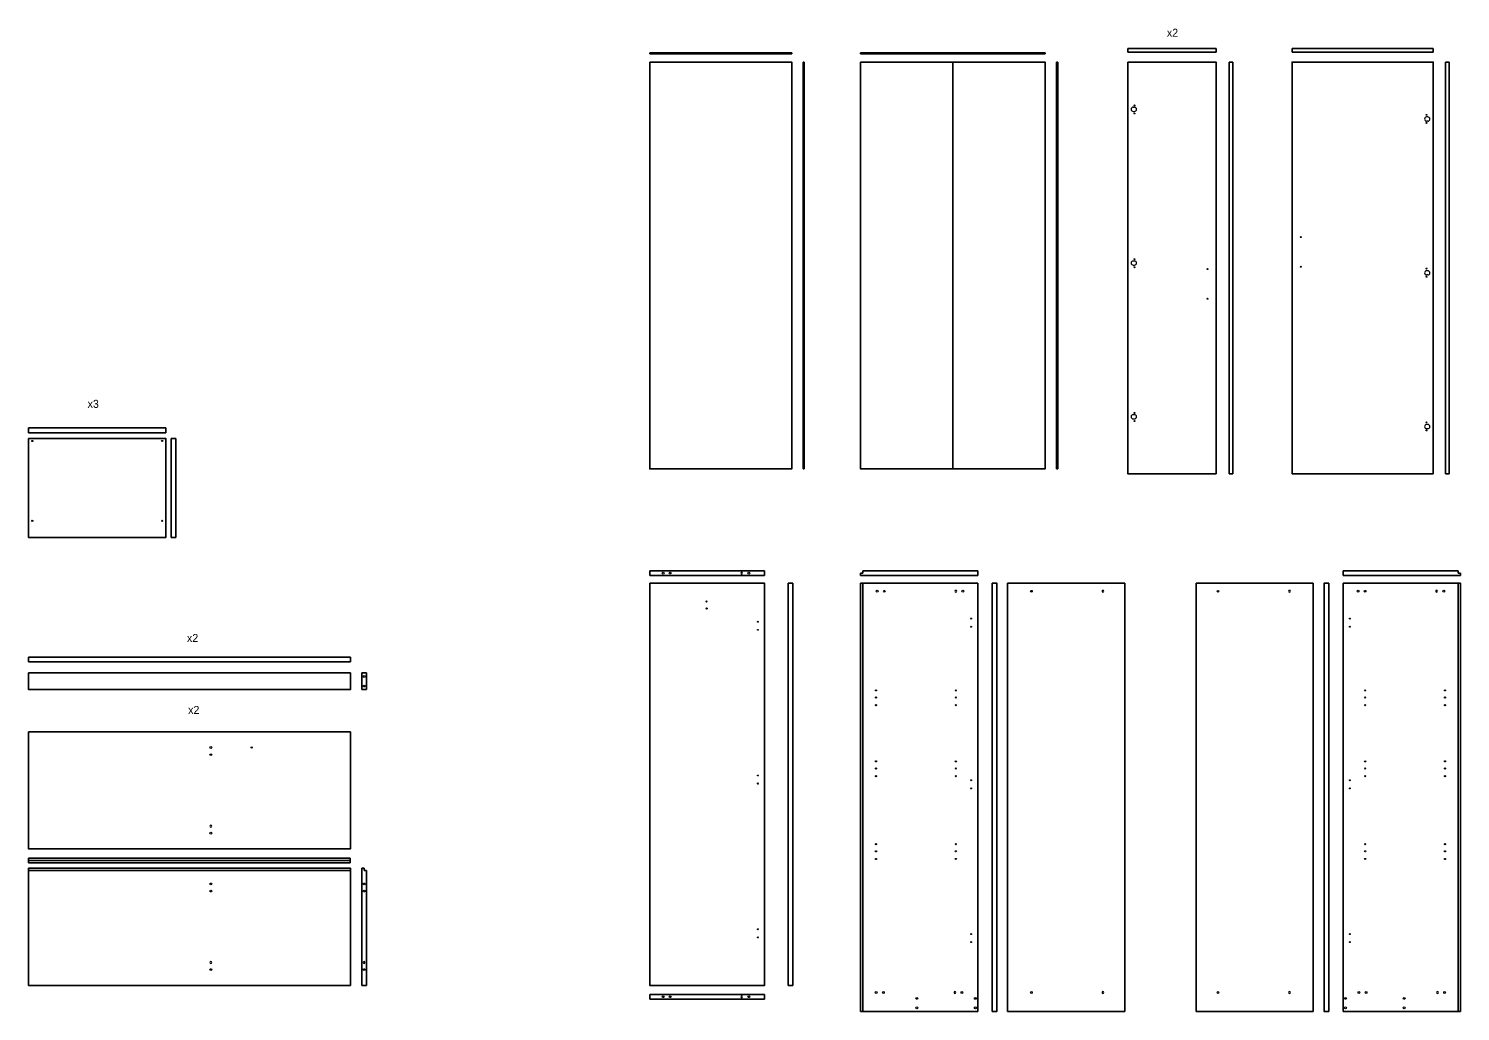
# Model space of a CAD drawing. Header units: inches. Extents: x 3204 to 4944, y -219 to 336.
# Drawn here: x 4339 to 4944, y -79 to 336 of the extents above; entities that cross this region are included whole.
import ezdxf

# ---------------------------------------------------------------- set-up
doc = ezdxf.new("R2010")
doc.units = ezdxf.units.IN
doc.header["$MEASUREMENT"] = 0
for name, color, linetype, lineweight in [('A-WALL-FULL-EXTR', 7, 'Continuous', 35), ('Arredi', 3, 'Continuous', 30), ('quota', 4, 'Continuous', 5)]:
    doc.layers.add(name, color=color, linetype=linetype, lineweight=lineweight)

msp = doc.modelspace()

# ---------------------------------------------------------------- linework, layer by layer
at = {"layer": 'A-WALL-FULL-EXTR'}
for p, q in [((4803.48, 327.93), (4840.78, 327.93)), ((4803.48, 327.93), (4803.48, 326.43)), ((4840.78, 327.93), (4840.78, 326.43)), ((4932.52, 327.93), (4872.92, 327.93)), ((4872.92, 326.43), (4872.92, 327.93)), ((4932.52, 326.43), (4932.52, 327.93)), ((4601.45, 326.13), (4661.45, 326.13)), ((4601.45, 325.63), (4601.45, 326.13)), ((4661.45, 325.63), (4601.45, 325.63)), ((4661.45, 326.13), (4661.45, 325.63)), ((4666.26, 150.2), (4666.26, 322.2)), ((4666.26, 322.2), (4666.76, 322.2)), ((4666.76, 322.2), (4666.76, 150.2)), ((4690.54, 326.13), (4768.54, 326.13)), ((4690.54, 325.63), (4690.54, 326.13)), ((4768.54, 325.63), (4690.54, 325.63)), ((4729.54, 150.2), (4729.54, 322.2)), ((4768.54, 326.13), (4768.54, 325.63)), ((4773.38, 150.2), (4773.38, 322.2)), ((4773.38, 322.2), (4773.88, 322.2)), ((4773.88, 322.2), (4773.88, 150.2)), ((4803.48, 326.43), (4840.78, 326.43)), ((4847.87, 322.2), (4846.37, 322.2)), ((4846.37, 148.2), (4846.37, 322.2)), ((4847.87, 148.2), (4847.87, 322.2)), ((4932.52, 326.43), (4872.92, 326.43)), ((4937.71, 322.2), (4937.71, 148.2)), ((4939.21, 322.2), (4937.71, 322.2)), ((4939.21, 322.2), (4939.21, 148.2)), ((4338.98, 167.53), (4396.98, 167.53)), ((4338.98, 167.53), (4338.98, 165.53)), ((4338.98, 165.53), (4396.98, 165.53)), ((4396.98, 167.53), (4396.98, 165.53)), ((4399.19, 163.05), (4399.19, 121.3)), ((4401.19, 163.05), (4399.19, 163.05)), ((4401.19, 163.05), (4401.19, 121.3)), ((4840.78, 157.2), (4840.78, 155.2)), ((4666.76, 150.2), (4666.26, 150.2)), ((4773.88, 150.2), (4773.38, 150.2)), ((4846.37, 148.2), (4847.87, 148.2)), ((4937.71, 148.2), (4939.21, 148.2)), ((4399.19, 121.3), (4401.19, 121.3)), ((4601.45, 107.19), (4649.95, 107.19)), ((4601.45, 105.19), (4601.45, 107.19)), ((4601.45, 105.19), (4601.45, 106.19)), ((4649.95, 105.19), (4601.45, 105.19)), ((4649.95, 107.19), (4649.95, 105.19)), ((4690.54, 105.19), (4690.54, 106.19)), ((4690.54, 106.19), (4691.54, 106.19)), ((4690.54, 105.19), (4740.04, 105.19)), ((4691.54, 107.19), (4740.04, 107.19)), ((4691.54, 106.19), (4691.54, 107.19)), ((4740.04, 105.19), (4740.04, 107.19)), ((4740.04, 107.19), (4740.04, 107.19)), ((4943.01, 107.19), (4894.51, 107.19)), ((4894.51, 105.19), (4894.51, 107.19)), ((4894.51, 107.19), (4894.51, 107.19)), ((4944.01, 105.19), (4894.51, 105.19)), ((4943.01, 106.19), (4943.01, 107.19)), ((4944.01, 106.19), (4943.01, 106.19)), ((4944.01, 105.19), (4944.01, 106.19)), ((4659.95, 101.92), (4659.95, -68.08)), ((4661.95, 101.92), (4659.95, 101.92)), ((4661.95, 101.92), (4661.95, -68.08)), ((4691.54, 101.92), (4691.54, -79.08)), ((4752.69, -79.08), (4752.69, 101.92)), ((4802.19, 101.92), (4752.69, 101.92)), ((4802.19, -79.08), (4802.19, 101.92)), ((4832.35, -79.08), (4832.35, 101.92)), ((4832.35, 101.92), (4881.85, 101.92)), ((4881.85, -79.08), (4881.85, 101.92)), ((4943.01, 101.92), (4943.01, -79.08)), ((4338.98, 70.7), (4474.98, 70.7)), ((4338.98, 70.7), (4338.98, 68.7)), ((4338.98, 68.7), (4474.98, 68.7)), ((4474.98, 70.7), (4474.98, 68.7)), ((4479.78, 63.96), (4479.78, 56.96)), ((4479.78, 63.96), (4481.78, 63.96)), ((4481.78, 63.96), (4481.78, 56.96)), ((4479.78, 56.96), (4481.78, 56.96)), ((4474.85, -14.27), (4338.98, -14.27)), ((4338.98, -14.27), (4338.98, -15.27)), ((4338.98, -15.27), (4474.85, -15.27)), ((4338.98, -15.27), (4338.98, -16.27)), ((4338.98, -16.27), (4474.85, -16.27)), ((4474.85, -15.27), (4474.85, -14.27)), ((4474.85, -16.27), (4474.85, -15.27)), ((4474.98, -19.58), (4338.98, -19.58)), ((4480.78, -18.58), (4479.78, -18.58)), ((4479.78, -18.58), (4479.78, -68.08)), ((4480.78, -19.58), (4480.78, -18.58)), ((4481.78, -19.58), (4480.78, -19.58)), ((4481.78, -19.58), (4481.78, -68.08)), ((4481.78, -68.08), (4479.78, -68.08)), ((4601.45, -71.88), (4649.95, -71.88)), ((4601.45, -73.88), (4601.45, -71.88)), ((4649.95, -71.88), (4649.95, -73.88)), ((4661.95, -68.08), (4659.95, -68.08)), ((4601.45, -73.88), (4601.45, -72.88)), ((4649.95, -73.88), (4601.45, -73.88)), ((4802.19, -79.08), (4752.69, -79.08)), ((4832.35, -79.08), (4881.85, -79.08))]:
    msp.add_line(p, q, dxfattribs=at)
for points in [[(4601.45, 322.2), (4661.45, 322.2), (4661.45, 150.2), (4601.45, 150.2)], [(4690.54, 322.2), (4768.54, 322.2), (4768.54, 150.2), (4690.54, 150.2)], [(4803.48, 322.2), (4840.78, 322.2), (4840.78, 148.2), (4803.48, 148.2)], [(4932.52, 148.2), (4872.92, 148.2), (4872.92, 322.2), (4932.52, 322.2)], [(4338.98, 121.3), (4396.98, 121.3), (4396.98, 163.05), (4338.98, 163.05)], [(4601.45, 101.92), (4649.95, 101.92), (4649.95, -68.08), (4601.45, -68.08)], [(4690.54, 101.92), (4740.04, 101.92), (4740.04, -79.08), (4690.54, -79.08)], [(4746.16, 101.92), (4748.16, 101.92), (4748.16, -79.08), (4746.16, -79.08)], [(4888.39, 101.92), (4886.39, 101.92), (4886.39, -79.08), (4888.39, -79.08)], [(4944.01, 101.92), (4894.51, 101.92), (4894.51, -79.08), (4944.01, -79.08)], [(4338.98, 63.96), (4474.98, 63.96), (4474.98, 56.96), (4338.98, 56.96)], [(4338.98, 39.08), (4474.98, 39.08), (4474.98, -10.42), (4338.98, -10.42)], [(4338.98, -18.58), (4474.98, -18.58), (4474.98, -68.08), (4338.98, -68.08)]]:
    msp.add_lwpolyline(points, close=True, dxfattribs=at)
msp.add_circle((4647.15, 17.2), 0.195, dxfattribs=at)
at = {"layer": 'Arredi', "color": 2}
for p, q in [((4805.75, 303.18), (4806.25, 303.18)), ((4805.75, 301.38), (4806.25, 301.38)), ((4930.25, 299.01), (4929.75, 299.01)), ((4930.25, 297.21), (4929.75, 297.21)), ((4805.75, 238.18), (4806.25, 238.18)), ((4805.75, 236.38), (4806.25, 236.38)), ((4930.25, 234.01), (4929.75, 234.01)), ((4930.25, 232.21), (4929.75, 232.21)), ((4805.75, 173.18), (4806.25, 173.18)), ((4805.75, 171.38), (4806.25, 171.38)), ((4930.25, 169.01), (4929.75, 169.01)), ((4930.25, 167.21), (4929.75, 167.21))]:
    msp.add_line(p, q, dxfattribs=at)
for centre, radius in [((4806.28, 303.9), 0.195), ((4806.28, 300.47), 0.195), ((4929.72, 299.92), 0.195), ((4929.72, 296.49), 0.195), ((4876.52, 248.25), 0.2), ((4806.28, 238.9), 0.195), ((4806.28, 235.47), 0.195), ((4837.18, 234.7), 0.2), ((4876.52, 235.7), 0.2), ((4929.72, 234.92), 0.195), ((4929.72, 231.49), 0.195), ((4837.18, 222.15), 0.2), ((4806.28, 173.9), 0.195), ((4806.28, 170.47), 0.195), ((4929.72, 169.92), 0.195), ((4929.72, 166.49), 0.195), ((4340.53, 162.05), 0.25), ((4395.43, 162.05), 0.25), ((4340.53, 128.3), 0.25), ((4395.43, 128.3), 0.25), ((4607.09, 106.19), 0.4), ((4643.31, 106.19), 0.4), ((4697.58, 98.52), 0.4), ((4733.8, 98.52), 0.4), ((4900.75, 98.52), 0.4), ((4936.96, 98.52), 0.4), ((4625.46, 94.17), 0.25), ((4625.47, 91.2), 0.25), ((4647.15, 85.62), 0.195), ((4737.24, 86.94), 0.195), ((4897.31, 86.94), 0.195), ((4647.15, 82.2), 0.195), ((4737.24, 83.51), 0.195), ((4897.31, 83.51), 0.195), ((4480.78, 62.46), 0.4), ((4480.78, 58.46), 0.4), ((4697.04, 56.6), 0.241), ((4730.79, 56.6), 0.241), ((4903.76, 56.6), 0.241), ((4937.51, 56.6), 0.241), ((4697.04, 53.6), 0.241), ((4697.04, 50.36), 0.241), ((4730.79, 53.6), 0.241), ((4730.79, 50.36), 0.241), ((4903.76, 53.6), 0.241), ((4903.76, 50.36), 0.241), ((4937.51, 53.6), 0.241), ((4937.51, 50.36), 0.241), ((4415.98, 32.44), 0.4), ((4433.27, 32.44), 0.256), ((4697.04, 26.6), 0.241), ((4730.79, 26.6), 0.241), ((4903.76, 26.6), 0.241), ((4937.51, 26.6), 0.241), ((4647.15, 20.62), 0.195), ((4697.04, 23.6), 0.241), ((4697.04, 20.36), 0.241), ((4730.79, 23.6), 0.241), ((4730.79, 20.36), 0.241), ((4737.24, 18.62), 0.195), ((4897.31, 18.62), 0.195), ((4903.76, 23.6), 0.241), ((4903.76, 20.36), 0.241), ((4937.51, 23.6), 0.241), ((4937.51, 20.36), 0.241), ((4737.24, 15.2), 0.195), ((4897.31, 15.2), 0.195), ((4415.98, -3.77), 0.4), ((4697.04, -8.4), 0.241), ((4697.04, -11.4), 0.241), ((4730.79, -8.4), 0.241), ((4730.79, -11.4), 0.241), ((4903.76, -8.4), 0.241), ((4903.76, -11.4), 0.241), ((4937.51, -8.4), 0.241), ((4937.51, -11.4), 0.241), ((4697.04, -14.64), 0.241), ((4730.79, -14.64), 0.241), ((4903.76, -14.64), 0.241), ((4937.51, -14.64), 0.241), ((4415.98, -25.22), 0.4), ((4480.73, -25.22), 0.4), ((4647.15, -44.38), 0.195), ((4647.15, -47.8), 0.195), ((4737.24, -46.38), 0.195), ((4897.31, -46.38), 0.195), ((4737.24, -49.8), 0.195), ((4897.31, -49.8), 0.195), ((4415.98, -61.44), 0.4), ((4480.73, -61.44), 0.4), ((4607.09, -72.88), 0.4), ((4643.31, -72.88), 0.4), ((4697.18, -71.12), 0.4), ((4733.4, -71.12), 0.4), ((4901.15, -71.12), 0.4), ((4937.36, -71.12), 0.4), ((4714.29, -73.58), 0.4), ((4714.29, -77.58), 0.4), ((4739.04, -73.58), 0.4), ((4739.04, -77.58), 0.4), ((4895.51, -73.58), 0.4), ((4895.51, -77.58), 0.4), ((4920.26, -73.58), 0.4), ((4920.26, -77.58), 0.4)]:
    msp.add_circle(centre, radius, dxfattribs=at)
for centre, start, end in [((4805.76, 302.28), 90, 270), ((4806.25, 302.28), 270, 90), ((4929.75, 298.11), 90, 270), ((4930.24, 298.11), 270, 90), ((4805.76, 237.28), 90, 270), ((4806.25, 237.28), 270, 90), ((4929.75, 233.11), 90, 270), ((4930.24, 233.11), 270, 90), ((4805.76, 172.28), 90, 270), ((4806.25, 172.28), 270, 90), ((4929.75, 168.11), 90, 270), ((4930.24, 168.11), 270, 90)]:
    msp.add_arc(centre, 0.9, start, end, dxfattribs=at)
for centre, major_axis in [((4610.09, 106.19), (0, 0.375)), ((4700.58, 98.52), (0, 0.375)), ((4762.73, 98.52), (0, 0.375)), ((4841.59, 98.52), (0, 0.375)), ((4903.75, 98.52), (0, 0.375)), ((4415.98, 29.44), (0.375, 0)), ((4415.98, -28.22), (0.375, 0)), ((4480.73, -28.22), (0.375, 0)), ((4610.09, -72.88), (0, 0.375)), ((4700.18, -71.12), (0, 0.375)), ((4762.73, -71.12), (0, 0.375)), ((4841.59, -71.12), (0, 0.375)), ((4904.15, -71.12), (0, 0.375))]:
    msp.add_ellipse(centre, major_axis=major_axis, ratio=1, dxfattribs=at)
at = {"layer": 'Arredi', "color": 2, "extrusion": (0, 0, -1)}
for centre, major_axis in [((4640.31, 106.19), (0, 0.375)), ((4730.8, 98.52), (0, 0.375)), ((4792.95, 98.52), (0, 0.375)), ((4871.81, 98.52), (0, 0.375)), ((4933.96, 98.52), (0, 0.375)), ((4415.98, -0.77), (0.375, 0)), ((4415.98, -58.44), (0.375, 0)), ((4480.73, -58.44), (0.375, 0)), ((4640.31, -72.88), (0, 0.375)), ((4730.4, -71.12), (0, 0.375)), ((4792.95, -71.12), (0, 0.375)), ((4871.81, -71.12), (0, 0.375)), ((4934.36, -71.12), (0, 0.375))]:
    msp.add_ellipse(centre, major_axis=major_axis, ratio=1, dxfattribs=at)

# ---------------------------------------------------------------- texts
at = {"layer": 'quota', "char_height": 3.381, "attachment_point": 1}
for s, insert in [('x2', (4819.97, 336.3)), ('x3', (4363.89, 179.42)), ('x2', (4405.88, 80.44)), ('x2', (4406.38, 50.03))]:
    msp.add_mtext_dynamic_manual_height_columns(s, width=71.0394, gutter_width=1, heights=[0], dxfattribs=dict(at, insert=insert))

doc.saveas('drawing.dxf')
